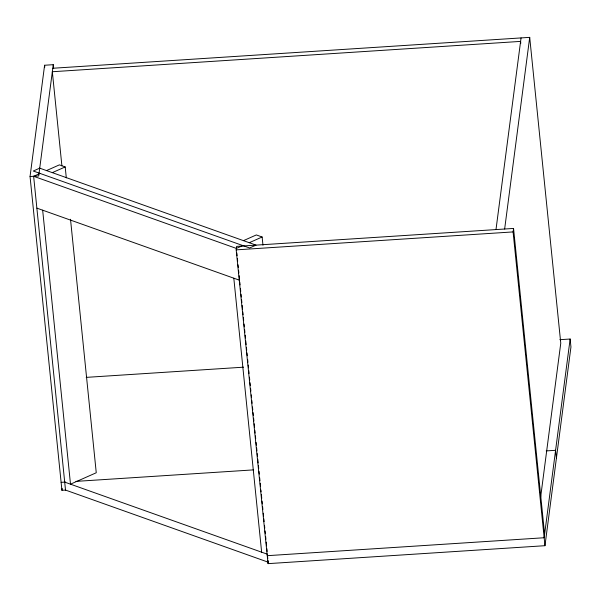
<?xml version="1.0" encoding="UTF-8"?>
<svg xmlns="http://www.w3.org/2000/svg" width="601" height="601" viewBox="0 0 601 601"><rect width="100%" height="100%" fill="white"/><g stroke="black" fill="none" stroke-linecap="round" stroke-linejoin="round"><path stroke-width="0.9" d="M65.667 490.063L61.926 490.303L30.05 176.521L44.602 65.246L53.256 64.683L53.632 68.409M53.256 64.683L38.704 175.965L30.05 176.521M61.926 490.303L62.166 488.448M559.839 339.693L570.139 339.024L570.95 346.987L544.964 545.7L268.054 563.64L236.185 249.866L236.636 246.387L513.547 228.44L544.611 534.266M268.054 563.64L268.301 561.777M495.99 229.582L521.059 37.923M504.645 229.019L529.706 37.36L52.79 68.259M544.964 545.7L513.089 231.918L513.547 228.44M540.577 497.628L560.771 343.179L529.706 37.36M570.139 339.024L544.153 537.745L267.25 555.685M267.971 560.395L268.151 562.168L65.509 490.07L33.633 176.288L40.072 173.434M46.517 170.579L59.394 164.869L65.193 166.935L66.305 177.843M52.31 172.645L65.193 166.935M243.458 240.648L256.334 234.938L262.134 236.997L262.968 245.185M242.812 245.569L236.373 248.423L33.633 176.288M249.25 242.714L262.134 236.997M236.185 249.866L513.089 231.918M86.206 377.375L243.548 367.181M61.114 482.348L65.441 482.062M75.906 481.386L253.367 469.892M546.226 450.915L555.587 450.307L556.398 458.262M36.871 208.126L239.604 280.254M64.698 482.115L267.437 554.242M520.789 43.264L520.601 41.394L52.332 71.737L61.903 165.906M236.832 252.968L237.11 255.695M237.387 258.43L237.665 261.157M238.034 264.793L238.312 267.52M238.589 270.247L238.867 272.982M239.145 275.709L239.514 279.345M239.791 282.117L240.077 284.912M240.46 288.645L240.738 291.44M241.024 294.235L241.309 297.029M241.594 299.824L241.88 302.619M242.158 305.413L242.541 309.147M242.827 311.942L243.105 314.736M243.39 317.531L243.675 320.325M244.059 324.052L244.337 326.854M244.622 329.649L244.907 332.443M245.193 335.238L245.478 338.032M245.756 340.827L246.14 344.561M246.425 347.355L246.703 350.15M246.988 352.945L247.274 355.739M247.65 359.466L247.935 362.268M248.221 365.062L248.506 367.857M248.791 370.652L249.069 373.446M249.453 377.173L249.738 379.975M250.016 382.769L250.301 385.564M250.587 388.359L250.872 391.153M251.248 394.88L251.534 397.674M251.819 400.476L252.104 403.271M252.48 406.997L252.766 409.792M253.051 412.587L253.329 415.381M253.614 418.183L253.9 420.978M254.185 423.773L254.561 427.499M254.847 430.293L255.132 433.088M255.417 435.89L255.695 438.685M256.079 442.411L256.364 445.206M256.642 448L256.928 450.795M257.213 453.597L257.498 456.392M257.784 459.187L258.16 462.913M258.445 465.707L258.73 468.502M259.008 471.304L259.294 474.099M259.677 477.825L259.955 480.62M260.241 483.414L260.526 486.209M260.902 489.943L261.097 491.806M261.375 494.6L261.758 498.327M262.044 501.121L262.321 503.916M262.607 506.711L262.892 509.513M263.268 513.239L263.554 516.034M263.839 518.828L264.124 521.623M264.5 525.349L264.786 528.151M265.071 530.946L265.357 533.741M265.634 536.535L265.92 539.33M266.205 542.125L266.581 545.858M266.867 548.653L267.152 551.448M267.34 554.205L267.791 558.63M233.812 278.195L261.638 552.176M70.512 219.267L96.258 472.754L70.497 484.173L42.663 210.185M44.602 65.246L44.79 67.109M39.726 168.167L33.28 171.022L249.603 247.98L256.049 245.125L39.726 168.167"/></g></svg>
